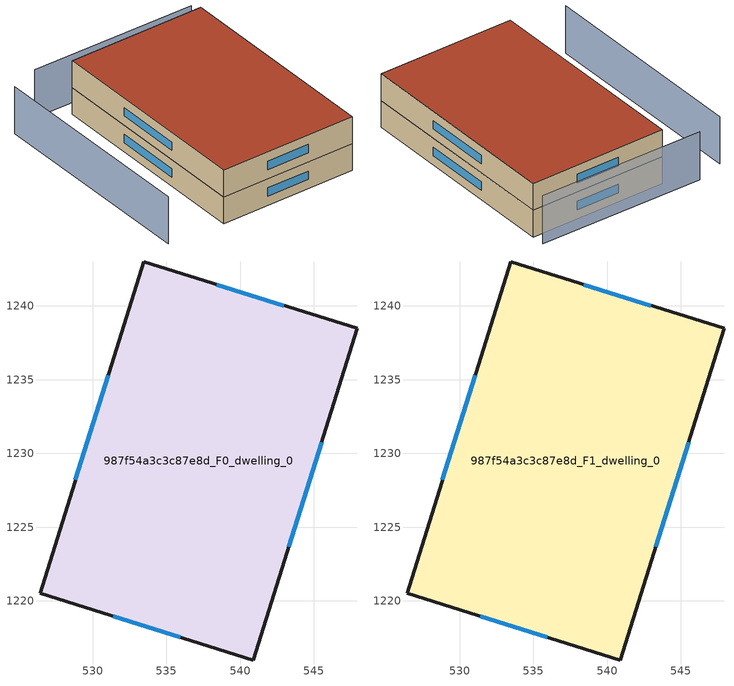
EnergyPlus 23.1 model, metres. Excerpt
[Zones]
987f54a3c3c87e8d_F0_dwelling_0
 floor ground (EU_floor_Construction): 547.92,1238.47 540.9,1215.98 526.43,1220.5 533.45,1242.99 z0
 wall outside (EU_wall_Construction): 547.92,1238.47 533.45,1242.99 526.43,1220.5 540.9,1215.98 547.92,1238.47 z0:3
 window (EU_Window_Construction): 542.97,1240.02 538.4,1241.44 / 543.3,1223.68 545.52,1230.77 / 531.38,1218.95 535.95,1217.53 / 531.05,1235.29 528.83,1228.2 z1.03:1.97
987f54a3c3c87e8d_F1_dwelling_0
 floor to 987f54a3c3c87e8d_F0_dwelling_0 (EU_floor_Construction): 547.92,1238.47 540.9,1215.98 526.43,1220.5 533.45,1242.99 z3
 wall outside (EU_wall_Construction): 547.92,1238.47 533.45,1242.99 526.43,1220.5 540.9,1215.98 547.92,1238.47 z3:6
 window (EU_Window_Construction): 542.97,1240.02 538.4,1241.44 / 543.3,1223.68 545.52,1230.77 / 531.38,1218.95 535.95,1217.53 / 531.05,1235.29 528.83,1228.2 z4.03:4.97
 roof outside (EU_roof_Construction): 540.9,1215.98 547.92,1238.47 533.45,1242.99 526.43,1220.5 z6
shading: 527.6,1245.44 520.58,1222.73 z0:5.3; 548.36,1239.86 530.9,1245.49 z0:5.4
[Building]
EU S2 Campaign: North Axis=0; Terrain=City; Solar Distribution=FullExterior
[Site:Location]
Cape.Town.Intl.AP: Latitude=-33.965; Longitude=18.602; Time Zone=2; Elevation=46
[SizingPeriod:WeatherFileDays]
AnnualSizingPeriod: Begin Month=1; Begin Day of Month=1; End Month=12; End Day of Month=31; Day of Week for Start Day=Monday; Use Weather File Daylight Saving Period=No; Use Weather File Rain and Snow Indicators=No
[MATERIAL]
EU_InternalMass_Material: Roughness=MediumRough; Thickness=0.1; Conductivity=1; Density=1800; Specific Heat=900; Thermal Absorptance=0.9; Solar Absorptance=0.7; Visible Absorptance=0.7
[MATERIAL:NOMASS] Roughness=MediumRough; Thermal Absorptance=0.9; Solar Absorptance=0.7; Visible Absorptance=0.7
Name | Thermal Resistance
EU_wall_NoMass | 0.493876
EU_roof_NoMass | 0.449382
EU_floor_NoMass | 1.25
[WINDOWMATERIAL:SIMPLEGLAZINGSYSTEM]
EU_Window_SimpleGlazing: UFactor=4.4; Solar Heat Gain Coefficient=0.85; Visible Transmittance=0.85
[CONSTRUCTION]
EU_wall_Construction: EU_wall_NoMass
EU_roof_Construction: EU_roof_NoMass
EU_floor_Construction: EU_floor_NoMass
EU_Window_Construction: EU_Window_SimpleGlazing
EU_InternalMass_Construction: EU_InternalMass_Material
[ZONE] Type=1; Multiplier=1; Ceiling Height=autocalculate; Volume=1071.34; Floor Area=autocalculate; Part of Total Floor Area=Yes
987f54a3c3c87e8d_F0_dwelling_0; 987f54a3c3c87e8d_F1_dwelling_0
[INTERNALMASS] Construction=EU_InternalMass_Construction; Surface Area=357.112
Name | Zone or ZoneList
987f54a3c3c87e8d_F0_dwelling_0_EU_InternalMass | 987f54a3c3c87e8d_F0_dwelling_0
987f54a3c3c87e8d_F1_dwelling_0_EU_InternalMass | 987f54a3c3c87e8d_F1_dwelling_0
[OTHEREQUIPMENT] Fuel Type=Electricity; Design Level Calculation Method=Watts/Area; Power per Zone Floor Area=1; Fraction Latent=0; Fraction Radiant=0; Fraction Lost=0; Carbon Dioxide Generation Rate=0; EndUse Subcategory=EU_Step8_InternalGains
Name | Zone or ZoneList or Space or SpaceList | Schedule
EU_Step8_InternalGain_987f54a3c3c87e8d_F0_dwelling_0_f000 | 987f54a3c3c87e8d_F0_dwelling_0 | EU_Step8_GainSchedule_987f54a3c3c87e8d_F0_dwelling_0_f000
EU_Step8_InternalGain_987f54a3c3c87e8d_F1_dwelling_0_f000 | 987f54a3c3c87e8d_F1_dwelling_0 | EU_Step8_GainSchedule_987f54a3c3c87e8d_F1_dwelling_0_f000
[ZONEVENTILATION:DESIGNFLOWRATE] Schedule=EU_AlwaysOn; Design Flow Rate Calculation Method=AirChanges/Hour; Air Changes per Hour=0.64; Ventilation Type=Natural; Fan Pressure Rise=0; Fan Total Efficiency=1; Constant Term Coefficient=1; Temperature Term Coefficient=0; Velocity Term Coefficient=0; Velocity Squared Term Coefficient=0; Minimum Indoor Temperature=-100; Maximum Indoor Temperature=100; Delta Temperature=-100; Minimum Outdoor Temperature=-100; Maximum Outdoor Temperature=100; Maximum Wind Speed=40
Name | Zone or ZoneList or Space or SpaceList
EU_ConstantAir_987f54a3c3c87e8d_F0_dwelling_0 | 987f54a3c3c87e8d_F0_dwelling_0
EU_ConstantAir_987f54a3c3c87e8d_F1_dwelling_0 | 987f54a3c3c87e8d_F1_dwelling_0
[HVACTEMPLATE:THERMOSTAT] Constant Heating Setpoint=20; Constant Cooling Setpoint=50
EU_HeatOnly_987f54a3c3c87e8d_F0_dwelling_0; EU_HeatOnly_987f54a3c3c87e8d_F1_dwelling_0
[HVACTEMPLATE:ZONE:IDEALLOADSAIRSYSTEM] System Availability Schedule=EU_AlwaysOn; Maximum Heating Supply Air Temperature=50; Minimum Cooling Supply Air Temperature=13; Maximum Heating Supply Air Humidity Ratio=0.0156; Minimum Cooling Supply Air Humidity Ratio=0.0077; Heating Limit=NoLimit; Cooling Limit=NoLimit; Heating Availability Schedule=EU_AlwaysOn; Cooling Availability Schedule=EU_CoolingOff; Dehumidification Control Type=ConstantSensibleHeatRatio; Cooling Sensible Heat Ratio=0.7; Dehumidification Setpoint=60; Humidification Control Type=None; Humidification Setpoint=30; Outdoor Air Method=None; Outdoor Air Flow Rate per Person=0.00944; Outdoor Air Flow Rate per Zone Floor Area=0; Outdoor Air Flow Rate per Zone=0; Demand Controlled Ventilation Type=None; Outdoor Air Economizer Type=NoEconomizer; Heat Recovery Type=None; Sensible Heat Recovery Effectiveness=0.7; Latent Heat Recovery Effectiveness=0.65
Name | Template Thermostat
987f54a3c3c87e8d_F0_dwelling_0 | EU_HeatOnly_987f54a3c3c87e8d_F0_dwelling_0
987f54a3c3c87e8d_F1_dwelling_0 | EU_HeatOnly_987f54a3c3c87e8d_F1_dwelling_0
[SIZING:ZONE] Zone Cooling Design Supply Air Temperature Input Method=SupplyAirTemperature; Zone Cooling Design Supply Air Temperature=13; Zone Heating Design Supply Air Temperature Input Method=SupplyAirTemperature; Zone Heating Design Supply Air Temperature=50; Zone Cooling Design Supply Air Humidity Ratio=0.008; Zone Heating Design Supply Air Humidity Ratio=0.008; Cooling Design Air Flow Method=DesignDay; Cooling Design Air Flow Rate=0; Cooling Minimum Air Flow per Zone Floor Area=0.000762; Cooling Minimum Air Flow=0; Cooling Minimum Air Flow Fraction=0.2; Heating Design Air Flow Method=DesignDay; Heating Design Air Flow Rate=0; Heating Maximum Air Flow per Zone Floor Area=0.002032; Heating Maximum Air Flow=0.141576; Heating Maximum Air Flow Fraction=0.3; Account for Dedicated Outdoor Air System=No; Dedicated Outdoor Air System Control Strategy=NeutralSupplyAir; Dedicated Outdoor Air Low Setpoint Temperature for Design=autosize; Dedicated Outdoor Air High Setpoint Temperature for Design=autosize; Zone Load Sizing Method=Sensible Load Only No Latent Load; Zone Latent Cooling Design Supply Air Humidity Ratio Input Method=HumidityRatioDifference; Zone Cooling Design Supply Air Humidity Ratio Difference=0.005; Zone Latent Heating Design Supply Air Humidity Ratio Input Method=HumidityRatioDifference; Zone Humidification Design Supply Air Humidity Ratio Difference=0.005
987f54a3c3c87e8d_F0_dwelling_0; 987f54a3c3c87e8d_F1_dwelling_0
[SCHEDULE:CONSTANT]
Name | Hourly Value
EU_AlwaysOn | 1
EU_CoolingOff | 0
[SCHEDULE:FILE] Column Number=1; Rows to Skip at Top=0; Number of Hours of Data=8760; Column Separator=Comma; Interpolate to Timestep=No; Minutes per Item=60; Adjust Schedule for Daylight Savings=Yes
Name | File
EU_Step8_GainSchedule_987f54a3c3c87e8d_F0_dwelling_0_f000 | ../../schedules/987f54a3c3c87e8d/987f54a3c3c87e8d_F0_dwelling_0_f000_gain.csv
EU_Step8_GainSchedule_987f54a3c3c87e8d_F1_dwelling_0_f000 | ../../schedules/987f54a3c3c87e8d/987f54a3c3c87e8d_F1_dwelling_0_f000_gain.csv
